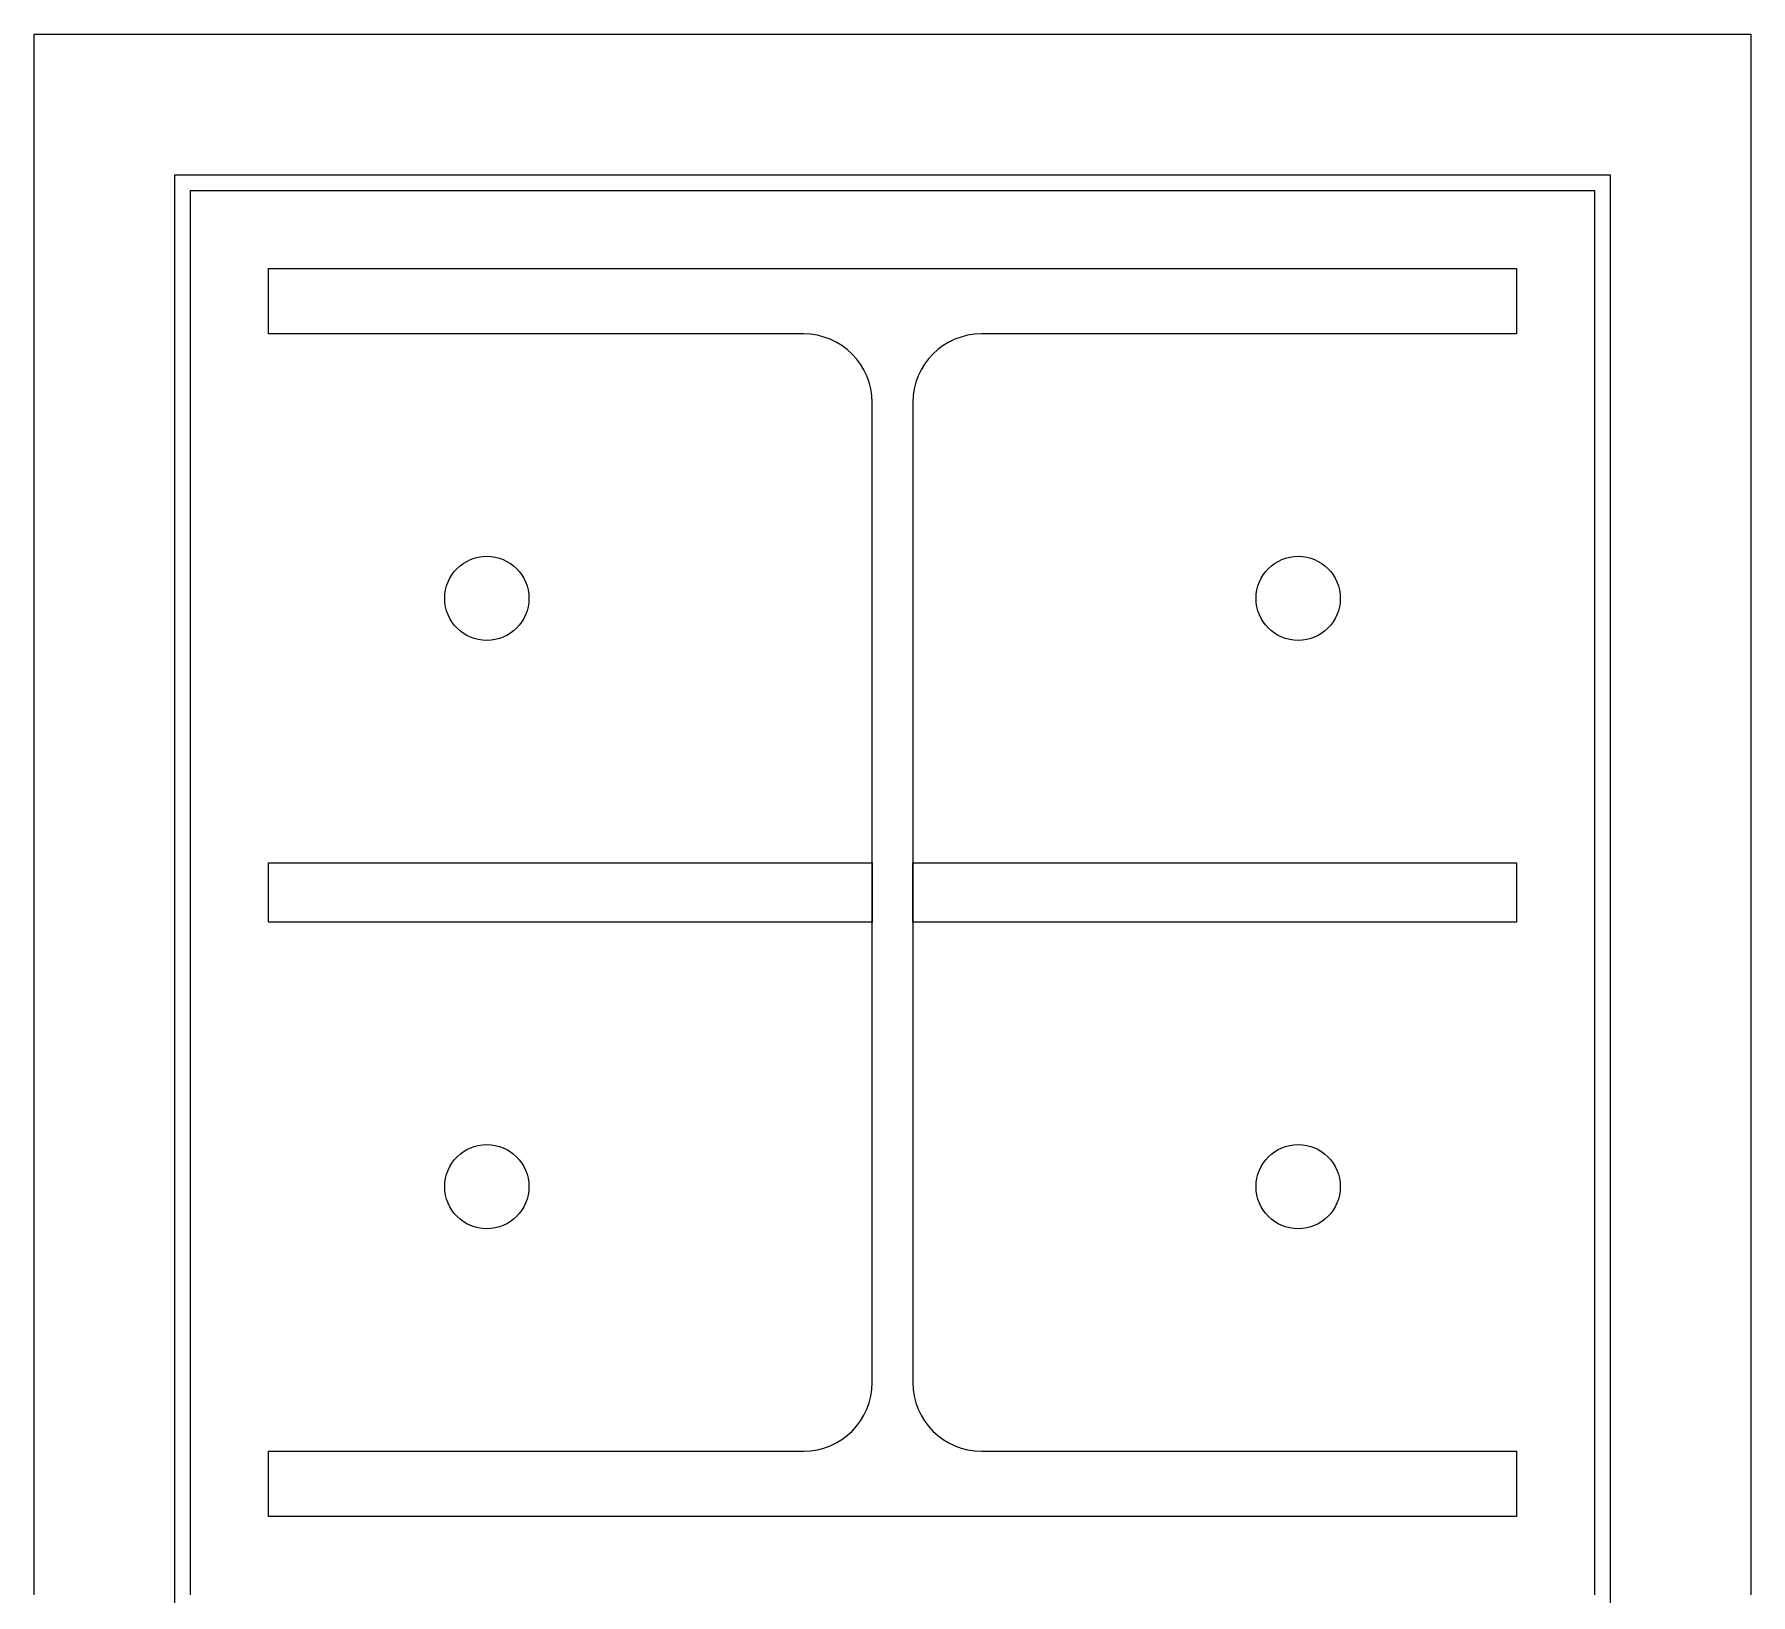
# Model space of a CAD drawing. Header units: millimetres. Extents: x -168200 to 672800, y -7409 to 118800.
# Drawn here: x 99350 to 99900, y 61625 to 62125 of the extents above; entities that cross this region are included whole.
import ezdxf

# ---------------------------------------------------------------- set-up
doc = ezdxf.new("R2010")
doc.units = ezdxf.units.MM
doc.header["$LTSCALE"] = 200
doc.layers.add('1 BA', color=9, linetype='Continuous')

msp = doc.modelspace()

# ---------------------------------------------------------------- linework, layer by layer
at = {"layer": '1 BA'}
for p, q in [((99350, 62125), (99900, 62125)), ((99350, 61625), (99350, 62125)), ((99900, 62125), (99900, 61625)), ((99395, 62080), (99855, 62080)), ((99395, 61620), (99395, 62080)), ((99855, 62080), (99855, 61620)), ((99400, 62075), (99850, 62075)), ((99400, 61625), (99400, 62075)), ((99850, 62075), (99850, 61625)), ((99425, 62029), (99425, 62050)), ((99425, 62050), (99825, 62050)), ((99825, 62050), (99825, 62029)), ((99596.5, 62029), (99425, 62029)), ((99825, 62029), (99653.5, 62029)), ((99618.5, 61693), (99618.5, 62007)), ((99631.5, 62007), (99631.5, 61693)), ((99425, 61859.5), (99618.5, 61859.5)), ((99425, 61840.5), (99425, 61859.5)), ((99618.5, 61859.5), (99618.5, 61840.5)), ((99631.5, 61859.5), (99825, 61859.5)), ((99631.5, 61840.5), (99631.5, 61859.5)), ((99825, 61859.5), (99825, 61840.5)), ((99618.5, 61840.5), (99425, 61840.5)), ((99825, 61840.5), (99631.5, 61840.5)), ((99425, 61650), (99425, 61671)), ((99425, 61671), (99596.5, 61671)), ((99653.5, 61671), (99825, 61671)), ((99825, 61671), (99825, 61650)), ((99825, 61650), (99425, 61650))]:
    msp.add_line(p, q, dxfattribs=at)
for centre in [(99495, 61944.25), (99755, 61944.25), (99495, 61755.75), (99755, 61755.75)]:
    msp.add_circle(centre, 13.5, dxfattribs=at)
for centre, start, end in [((99596.5, 62007), 0, 90), ((99653.5, 62007), 90, 180), ((99596.5, 61693), 270, 0), ((99653.5, 61693), 180, 270)]:
    msp.add_arc(centre, 22, start, end, dxfattribs=at)

doc.saveas('drawing.dxf')
